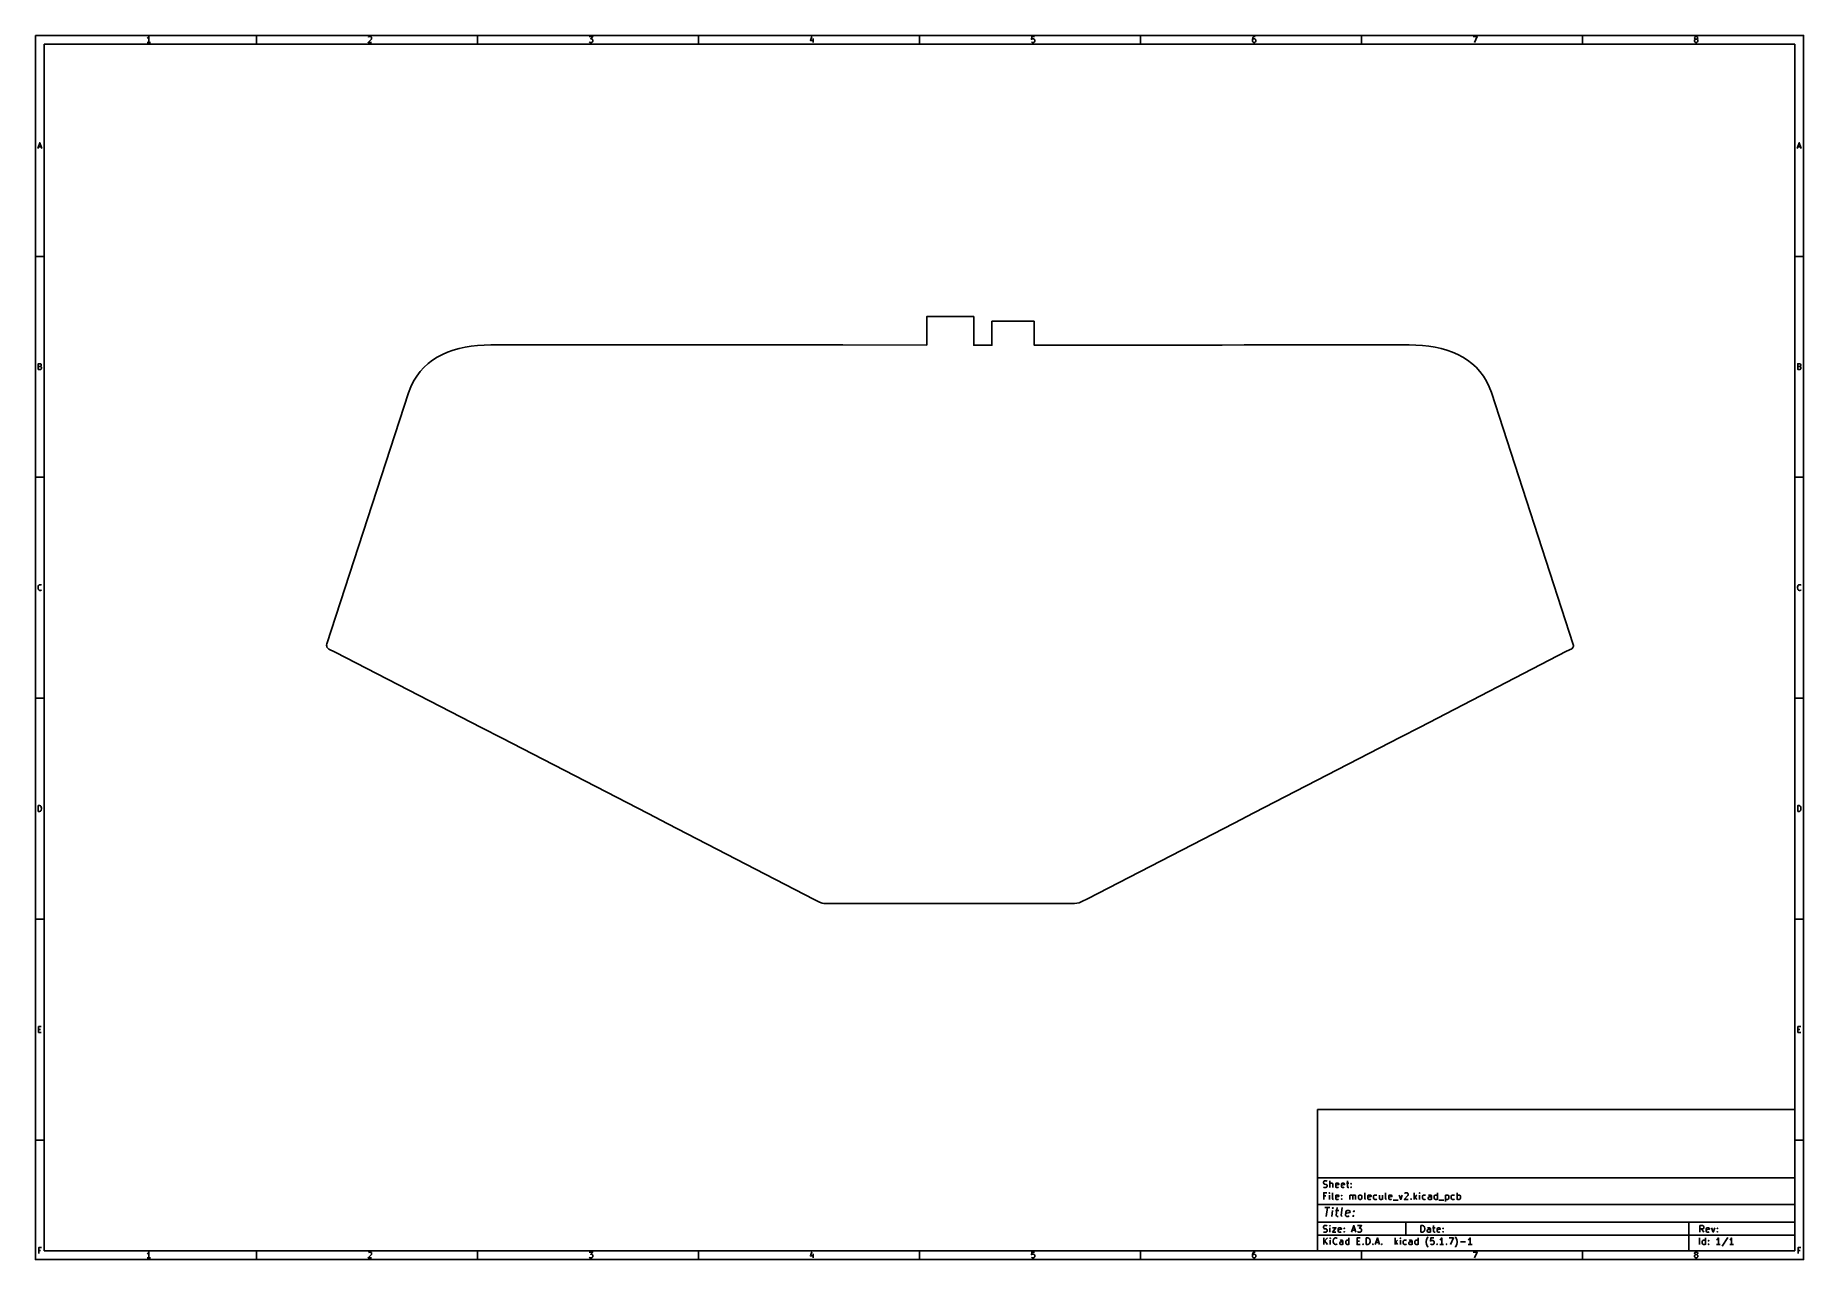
# Model space of a CAD drawing. Extents: x 10 to 410, y -284 to -7.
import ezdxf

# ---------------------------------------------------------------- set-up
doc = ezdxf.new("R2010")
doc.units = 0
doc.layers.get('0').update_dxf_attribs({"linetype": 'CONTINUOUS'})

msp = doc.modelspace()

# ---------------------------------------------------------------- linework, layer by layer
at = {"color": 7}
for points in [[(10.000005, -7.148784), (409.989045, -7.148784), (409.989045, -284.151024), (10.000005, -284.151024)], [(12.000001, -9.14878), (407.988541, -9.14878), (407.988541, -282.15052), (12.000001, -282.15052)], [(320.78676, -77.179099), (283.464, -77.191799), (278.45766, -77.222279), (235.9152, -77.234979), (235.9152, -71.824779), (226.3648, -71.824779), (226.3775, -77.247679), (222.2754, -77.247679), (222.2754, -70.796079), (211.6328, -70.796079), (211.6328, -77.209579), (192.659, -77.194339), (155.33878, -77.201959), (150.32482, -77.191799), (113.0046, -77.201959), (111.50346, -77.234979), (110.02772, -77.339119), (108.59008, -77.504219), (107.188, -77.732819), (105.83164, -78.035079), (104.52354, -78.405919), (103.2637, -78.845339), (102.06482, -79.368579), (100.92182, -79.965479), (99.8474, -80.651279), (98.83394, -81.420899), (97.89922, -82.276879), (97.0407, -83.226839), (96.25584, -84.268239), (95.55988, -85.408699), (94.95536, -86.650759), (94.4372, -87.994419), (75.96632, -144.839619), (75.89012, -145.116479), (75.89774, -145.357779), (75.96378, -145.558439), (76.06792, -145.720999), (76.3016, -145.934359), (76.41844, -146.005479), (77.80274, -146.719219), (110.98022, -163.800719), (115.4303, -166.107039), (148.59762, -183.216479), (153.03754, -185.525339), (186.20486, -202.637319), (187.3885, -203.297719), (187.98794, -203.498379), (188.42482, -203.574579), (188.7855, -203.572039), (216.90076, -203.582199), (245.09222, -203.556799), (245.57228, -203.511079), (246.0879, -203.384079), (246.7102, -203.132619), (247.97766, -202.489999), (281.14498, -185.378019), (285.5976, -183.071699), (318.76238, -165.962259), (323.215, -163.655939), (356.36708, -146.516019), (357.52532, -145.916579), (357.60914, -145.853079), (357.77932, -145.670199), (357.85552, -145.533039), (357.90886, -145.370479), (357.92156, -145.179979), (357.88092, -144.958999), (339.36178, -87.981719), (338.84616, -86.635519), (338.2391, -85.395999), (337.54314, -84.255539), (336.76082, -83.211599), (335.89976, -82.259099), (334.96504, -81.405659), (333.95412, -80.636039), (332.87716, -79.952779), (331.73416, -79.353339), (330.53528, -78.832639), (329.27544, -78.388139), (327.96734, -78.019839), (326.61098, -77.720119), (325.2089, -77.488979), (323.77126, -77.323879), (322.29552, -77.219739)], [(10.65784, -182.736419), (10.65784, -181.435939), (10.96772, -181.435939), (11.15314, -181.496899), (11.2776, -181.621359), (11.33856, -181.745819), (11.40206, -181.992199), (11.40206, -182.177619), (11.33856, -182.426539), (11.2776, -182.550999), (11.15314, -182.672919), (10.96772, -182.736419)], [(408.6479, -182.736419), (408.6479, -181.435939), (408.95778, -181.435939), (409.1432, -181.496899), (409.26512, -181.621359), (409.32862, -181.745819), (409.38958, -181.992199), (409.38958, -182.177619), (409.32862, -182.426539), (409.26512, -182.550999), (409.1432, -182.672919), (408.95778, -182.736419)], [(299.98924, -250.151067), (407.989278, -250.151067), (407.989278, -282.151003), (299.98924, -282.151003)], [(309.5625, -270.528979), (309.42026, -270.457859), (309.34914, -270.384199), (309.27802, -270.241959), (309.27802, -269.815239), (309.34914, -269.670459), (309.42026, -269.599339), (309.5625, -269.528219), (309.77586, -269.528219), (309.92064, -269.599339), (309.99176, -269.670459), (310.06288, -269.815239), (310.06288, -270.241959), (309.99176, -270.384199), (309.92064, -270.457859), (309.77586, -270.528979)], [(311.06364, -280.727079), (311.06364, -279.228479), (311.41924, -279.228479), (311.63514, -279.299599), (311.77738, -279.441839), (311.8485, -279.586619), (311.91962, -279.871099), (311.91962, -280.084459), (311.8485, -280.371479), (311.77738, -280.513719), (311.63514, -280.655959), (311.41924, -280.727079)], [(323.42074, -277.927999), (323.42074, -276.429399), (323.77634, -276.429399), (323.99224, -276.500519), (324.13448, -276.642759), (324.2056, -276.784999), (324.27672, -277.072019), (324.27672, -277.285379), (324.2056, -277.572399), (324.13448, -277.714639), (323.99224, -277.856879), (323.77634, -277.927999)]]:
    msp.add_lwpolyline(points, close=True, dxfattribs=at)
for points in [[(35.69208, -8.736259), (35.69208, -7.435779), (35.57016, -7.621199), (35.4457, -7.745659), (35.32124, -7.806619)], [(59.99988, -9.147739), (59.99988, -7.148759)], [(85.32114, -7.560239), (85.3821, -7.496739), (85.50656, -7.435779), (85.81644, -7.435779), (85.9409, -7.496739), (86.00186, -7.560239), (86.06536, -7.682159), (86.06536, -7.806619), (86.00186, -7.992039), (85.26018, -8.736259), (86.06536, -8.736259)], [(109.99978, -9.147739), (109.99978, -7.148759)], [(135.26008, -7.435779), (136.06526, -7.435779), (135.63092, -7.931079), (135.81634, -7.931079), (135.9408, -7.992039), (136.00176, -8.055539), (136.06526, -8.177459), (136.06526, -8.487339), (136.00176, -8.611799), (135.9408, -8.672759), (135.81634, -8.736259), (135.4455, -8.736259), (135.32104, -8.672759), (135.26008, -8.611799)], [(159.99968, -9.147739), (159.99968, -7.148759)], [(185.63082, -7.374819), (185.32094, -8.301919), (186.12612, -8.301919)], [(185.9407, -7.870119), (185.9407, -8.736259)], [(209.99958, -9.147739), (209.99958, -7.148759)], [(236.00156, -7.435779), (235.38434, -7.435779), (235.32084, -8.055539), (235.38434, -7.992039), (235.50626, -7.931079), (235.81614, -7.931079), (235.9406, -7.992039), (236.00156, -8.055539), (236.06506, -8.177459), (236.06506, -8.487339), (236.00156, -8.611799), (235.9406, -8.672759), (235.81614, -8.736259), (235.50626, -8.736259), (235.38434, -8.672759), (235.32084, -8.611799)], [(259.99948, -9.147739), (259.99948, -7.148759)], [(285.9405, -7.435779), (285.69158, -7.435779), (285.56966, -7.496739), (285.50616, -7.560239), (285.38424, -7.745659), (285.32074, -7.992039), (285.32074, -8.487339), (285.38424, -8.611799), (285.4452, -8.672759), (285.56966, -8.736259), (285.81604, -8.736259), (285.9405, -8.672759), (286.00146, -8.611799), (286.06496, -8.487339), (286.06496, -8.177459), (286.00146, -8.055539), (285.9405, -7.992039), (285.81604, -7.931079), (285.56966, -7.931079), (285.4452, -7.992039), (285.38424, -8.055539), (285.32074, -8.177459)], [(309.99938, -9.147739), (309.99938, -7.148759)], [(335.25968, -7.435779), (336.12582, -7.435779), (335.56956, -8.736259)], [(359.99928, -9.147739), (359.99928, -7.148759)], [(385.56946, -7.992039), (385.445, -7.931079), (385.38404, -7.870119), (385.32054, -7.745659), (385.32054, -7.682159), (385.38404, -7.560239), (385.445, -7.496739), (385.56946, -7.435779), (385.81584, -7.435779), (385.9403, -7.496739), (386.00126, -7.560239), (386.06476, -7.682159), (386.06476, -7.745659), (386.00126, -7.870119), (385.9403, -7.931079), (385.81584, -7.992039), (385.56946, -7.992039), (385.445, -8.055539), (385.38404, -8.116499), (385.32054, -8.240959), (385.32054, -8.487339), (385.38404, -8.611799), (385.445, -8.672759), (385.56946, -8.736259), (385.81584, -8.736259), (385.9403, -8.672759), (386.00126, -8.611799), (386.06476, -8.487339), (386.06476, -8.240959), (386.00126, -8.116499), (385.9403, -8.055539), (385.81584, -7.992039)], [(36.06546, -8.736259), (35.32124, -8.736259)], [(10.5664, -32.736719), (10.9982, -31.436239), (11.43254, -32.736719)], [(408.55392, -32.736719), (408.98826, -31.436239), (409.42006, -32.736719)], [(10.68832, -32.363339), (11.30808, -32.363339)], [(408.67838, -32.363339), (409.29814, -32.363339)], [(9.99998, -57.148659), (11.99896, -57.148659)], [(409.98648, -57.148659), (407.9875, -57.148659)], [(11.09218, -82.055899), (11.2776, -82.116859), (11.33856, -82.177819), (11.40206, -82.302279), (11.40206, -82.487699), (11.33856, -82.612159), (11.2776, -82.673119), (11.15314, -82.736619), (10.65784, -82.736619), (10.65784, -81.436139), (11.09218, -81.436139), (11.21664, -81.497099), (11.2776, -81.560599), (11.33856, -81.682519), (11.33856, -81.806979), (11.2776, -81.931439), (11.21664, -81.992399), (11.09218, -82.055899), (10.65784, -82.055899)], [(409.0797, -82.055899), (409.26512, -82.116859), (409.32862, -82.177819), (409.38958, -82.302279), (409.38958, -82.487699), (409.32862, -82.612159), (409.26512, -82.673119), (409.1432, -82.736619), (408.6479, -82.736619), (408.6479, -81.436139), (409.0797, -81.436139), (409.20416, -81.497099), (409.26512, -81.560599), (409.32862, -81.682519), (409.32862, -81.806979), (409.26512, -81.931439), (409.20416, -81.992399), (409.0797, -82.055899), (408.6479, -82.055899)], [(9.99998, -107.148559), (11.99896, -107.148559)], [(409.98648, -107.148559), (407.9875, -107.148559)], [(11.40206, -132.612059), (11.33856, -132.673019), (11.15314, -132.736519), (11.02868, -132.736519), (10.84326, -132.673019), (10.72134, -132.551099), (10.65784, -132.426639), (10.59688, -132.177719), (10.59688, -131.992299), (10.65784, -131.745919), (10.72134, -131.621459), (10.84326, -131.496999), (11.02868, -131.436039), (11.15314, -131.436039), (11.33856, -131.496999), (11.40206, -131.560499)], [(409.38958, -132.612059), (409.32862, -132.673019), (409.1432, -132.736519), (409.01874, -132.736519), (408.83332, -132.673019), (408.70886, -132.551099), (408.6479, -132.426639), (408.5844, -132.177719), (408.5844, -131.992299), (408.6479, -131.745919), (408.70886, -131.621459), (408.83332, -131.496999), (409.01874, -131.436039), (409.1432, -131.436039), (409.32862, -131.496999), (409.38958, -131.560499)], [(9.99998, -157.148459), (11.99896, -157.148459)], [(409.98648, -157.148459), (407.9875, -157.148459)], [(9.99998, -207.148359), (11.99896, -207.148359)], [(409.98648, -207.148359), (407.9875, -207.148359)], [(11.33856, -232.736319), (10.72134, -232.736319), (10.72134, -231.435839), (11.33856, -231.435839)], [(409.32862, -232.736319), (408.70886, -232.736319), (408.70886, -231.435839), (409.32862, -231.435839)], [(10.72134, -232.055599), (11.15314, -232.055599)], [(408.70886, -232.055599), (409.1432, -232.055599)], [(9.99998, -257.148259), (11.99896, -257.148259)], [(409.98648, -257.148259), (407.9875, -257.148259)], [(299.9867, -265.649639), (407.9875, -265.649639)], [(301.34814, -267.757839), (301.5615, -267.828959), (301.91964, -267.828959), (302.06188, -267.757839), (302.133, -267.684179), (302.20666, -267.541939), (302.20666, -267.399699), (302.133, -267.257459), (302.06188, -267.186339), (301.91964, -267.115219), (301.63516, -267.041559), (301.49038, -266.970439), (301.41926, -266.899319), (301.34814, -266.757079), (301.34814, -266.614839), (301.41926, -266.470059), (301.49038, -266.398939), (301.63516, -266.327819), (301.99076, -266.327819), (302.20666, -266.398939)], [(302.84928, -267.828959), (302.84928, -266.327819)], [(303.4919, -267.828959), (303.4919, -267.041559), (303.42078, -266.899319), (303.276, -266.828199), (303.06264, -266.828199), (302.9204, -266.899319), (302.84928, -266.970439)], [(304.77714, -267.757839), (304.6349, -267.828959), (304.34788, -267.828959), (304.20564, -267.757839), (304.13452, -267.613059), (304.13452, -267.041559), (304.20564, -266.899319), (304.34788, -266.828199), (304.6349, -266.828199), (304.77714, -266.899319), (304.84826, -267.041559), (304.84826, -267.186339), (304.13452, -267.328579)], [(306.06238, -267.757839), (305.92014, -267.828959), (305.63312, -267.828959), (305.49088, -267.757839), (305.41976, -267.613059), (305.41976, -267.041559), (305.49088, -266.899319), (305.63312, -266.828199), (305.92014, -266.828199), (306.06238, -266.899319), (306.1335, -267.041559), (306.1335, -267.186339), (305.41976, -267.328579)], [(306.56276, -266.828199), (307.13426, -266.828199)], [(306.77612, -266.327819), (306.77612, -267.613059), (306.84724, -267.757839), (306.99202, -267.828959), (307.13426, -267.828959)], [(307.63464, -266.899319), (307.70576, -266.970439), (307.63464, -267.041559), (307.56352, -266.970439), (307.63464, -266.899319), (307.63464, -267.041559)], [(307.63464, -267.684179), (307.70576, -267.757839), (307.63464, -267.828959), (307.56352, -267.757839), (307.63464, -267.684179), (307.63464, -267.828959)], [(299.9867, -271.649119), (407.9875, -271.649119)], [(301.41926, -270.528979), (301.41926, -269.027839), (302.133, -269.027839)], [(301.91964, -269.741579), (301.41926, -269.741579)], [(302.7045, -269.027839), (302.63338, -269.098959), (302.7045, -269.170079), (302.77816, -269.098959), (302.7045, -269.027839), (302.7045, -269.170079)], [(302.7045, -270.528979), (302.7045, -269.528219)], [(303.63414, -270.528979), (303.4919, -270.457859), (303.42078, -270.313079), (303.42078, -269.027839)], [(304.77714, -270.457859), (304.6349, -270.528979), (304.34788, -270.528979), (304.20564, -270.457859), (304.13452, -270.313079), (304.13452, -269.741579), (304.20564, -269.599339), (304.34788, -269.528219), (304.6349, -269.528219), (304.77714, -269.599339), (304.84826, -269.741579), (304.84826, -269.886359), (304.13452, -270.028599)], [(305.49088, -269.599339), (305.562, -269.670459), (305.49088, -269.741579), (305.41976, -269.670459), (305.49088, -269.599339), (305.49088, -269.741579)], [(305.49088, -270.384199), (305.562, -270.457859), (305.49088, -270.528979), (305.41976, -270.457859), (305.49088, -270.384199), (305.49088, -270.528979)], [(307.34762, -270.528979), (307.34762, -269.528219)], [(307.34762, -269.670459), (307.41874, -269.599339), (307.56352, -269.528219), (307.77688, -269.528219), (307.91912, -269.599339), (307.99024, -269.741579), (307.99024, -270.528979)], [(307.99024, -269.741579), (308.0639, -269.599339), (308.20614, -269.528219), (308.4195, -269.528219), (308.56174, -269.599339), (308.6354, -269.741579), (308.6354, -270.528979)], [(310.91886, -270.528979), (310.77662, -270.457859), (310.7055, -270.313079), (310.7055, -269.027839)], [(312.06186, -270.457859), (311.91962, -270.528979), (311.63514, -270.528979), (311.49036, -270.457859), (311.41924, -270.313079), (311.41924, -269.741579), (311.49036, -269.599339), (311.63514, -269.528219), (311.91962, -269.528219), (312.06186, -269.599339), (312.13298, -269.741579), (312.13298, -269.886359), (311.41924, -270.028599)], [(313.42076, -270.457859), (313.27598, -270.528979), (312.9915, -270.528979), (312.84926, -270.457859), (312.77814, -270.384199), (312.70448, -270.241959), (312.70448, -269.815239), (312.77814, -269.670459), (312.84926, -269.599339), (312.9915, -269.528219), (313.27598, -269.528219), (313.42076, -269.599339)], [(314.06338, -269.528219), (314.06338, -270.313079), (314.1345, -270.457859), (314.27674, -270.528979), (314.4901, -270.528979), (314.63488, -270.457859), (314.706, -270.384199)], [(314.706, -269.528219), (314.706, -270.528979)], [(315.6331, -270.528979), (315.49086, -270.457859), (315.41974, -270.313079), (315.41974, -269.027839)], [(316.7761, -270.457859), (316.63386, -270.528979), (316.34938, -270.528979), (316.2046, -270.457859), (316.13348, -270.313079), (316.13348, -269.741579), (316.2046, -269.599339), (316.34938, -269.528219), (316.63386, -269.528219), (316.7761, -269.599339), (316.84722, -269.741579), (316.84722, -269.886359), (316.13348, -270.028599)], [(317.13424, -270.671219), (318.27724, -270.671219)], [(318.4906, -269.528219), (318.84874, -270.528979), (319.20434, -269.528219)], [(319.70472, -269.170079), (319.77584, -269.098959), (319.92062, -269.027839), (320.27622, -269.027839), (320.421, -269.098959), (320.49212, -269.170079), (320.56324, -269.314859), (320.56324, -269.457099), (320.49212, -269.670459), (319.6336, -270.528979), (320.56324, -270.528979)], [(321.20586, -270.384199), (321.27698, -270.457859), (321.20586, -270.528979), (321.13474, -270.457859), (321.20586, -270.384199), (321.20586, -270.528979)], [(321.9196, -270.528979), (321.9196, -269.027839)], [(322.4911, -269.528219), (321.9196, -270.099719)], [(322.06184, -269.957479), (322.4911, -270.528979)], [(323.13372, -269.027839), (323.0626, -269.098959), (323.13372, -269.170079), (323.20484, -269.098959), (323.13372, -269.027839), (323.13372, -269.170079)], [(323.13372, -270.528979), (323.13372, -269.528219)], [(324.49008, -270.457859), (324.34784, -270.528979), (324.06336, -270.528979), (323.92112, -270.457859), (323.84746, -270.384199), (323.77634, -270.241959), (323.77634, -269.815239), (323.84746, -269.670459), (323.92112, -269.599339), (324.06336, -269.528219), (324.34784, -269.528219), (324.49008, -269.599339)], [(325.77786, -270.457859), (325.63308, -270.528979), (325.27748, -270.528979), (325.13524, -270.457859), (325.06158, -270.313079), (325.06158, -270.170839), (325.13524, -270.028599), (325.27748, -269.957479), (325.63308, -269.957479), (325.77786, -269.886359)], [(325.77786, -270.528979), (325.77786, -269.741579), (325.70674, -269.599339), (325.56196, -269.528219), (325.27748, -269.528219), (325.13524, -269.599339)], [(327.13422, -270.457859), (326.99198, -270.528979), (326.70496, -270.528979), (326.56272, -270.457859), (326.4916, -270.384199), (326.42048, -270.241959), (326.42048, -269.815239), (326.4916, -269.670459), (326.56272, -269.599339), (326.70496, -269.528219), (326.99198, -269.528219), (327.13422, -269.599339)], [(327.13422, -270.528979), (327.13422, -269.027839)], [(327.49236, -270.671219), (328.63536, -270.671219)], [(328.99096, -269.528219), (328.99096, -271.029359)], [(328.99096, -269.599339), (329.1332, -269.528219), (329.42022, -269.528219), (329.56246, -269.599339), (329.63358, -269.670459), (329.7047, -269.815239), (329.7047, -270.241959), (329.63358, -270.384199), (329.56246, -270.457859), (329.42022, -270.528979), (329.1332, -270.528979), (328.99096, -270.457859)], [(330.99248, -270.457859), (330.8477, -270.528979), (330.56322, -270.528979), (330.42098, -270.457859), (330.34732, -270.384199), (330.2762, -270.241959), (330.2762, -269.815239), (330.34732, -269.670459), (330.42098, -269.599339), (330.56322, -269.528219), (330.8477, -269.528219), (330.99248, -269.599339)], [(331.6351, -270.528979), (331.6351, -269.027839)], [(331.6351, -269.599339), (331.77734, -269.528219), (332.06182, -269.528219), (332.2066, -269.599339), (332.27772, -269.670459), (332.34884, -269.815239), (332.34884, -270.241959), (332.27772, -270.384199), (332.2066, -270.457859), (332.06182, -270.528979), (331.77734, -270.528979), (331.6351, -270.457859)], [(299.9867, -275.649619), (407.9875, -275.649619)], [(301.7012, -272.355239), (302.8442, -272.355239)], [(302.02124, -274.354219), (302.2727, -272.355239)], [(303.26076, -274.354219), (303.42586, -273.020719)], [(303.50968, -272.355239), (303.403, -272.449219), (303.48682, -272.545739), (303.5935, -272.449219), (303.50968, -272.355239), (303.48682, -272.545739)], [(304.09388, -273.020719), (304.85588, -273.020719)], [(304.46218, -272.355239), (304.24882, -274.069739), (304.31994, -274.260239), (304.49774, -274.354219), (304.68824, -274.354219)], [(305.64074, -274.354219), (305.46294, -274.260239), (305.39182, -274.069739), (305.60518, -272.355239)], [(307.17744, -274.260239), (306.97424, -274.354219), (306.59324, -274.354219), (306.41544, -274.260239), (306.34178, -274.069739), (306.4383, -273.307739), (306.55768, -273.117239), (306.76088, -273.020719), (307.13934, -273.020719), (307.31968, -273.117239), (307.3908, -273.307739), (307.36794, -273.498239), (306.39004, -273.688739)], [(308.1401, -274.163719), (308.22392, -274.260239), (308.11724, -274.354219), (308.03342, -274.260239), (308.1401, -274.163719), (308.11724, -274.354219)], [(308.27218, -273.117239), (308.356, -273.211219), (308.24678, -273.307739), (308.1655, -273.211219), (308.27218, -273.117239), (308.24678, -273.307739)], [(319.98666, -275.649619), (319.98666, -278.649359)], [(383.98704, -275.649619), (383.98704, -282.149479)], [(299.9867, -278.649359), (407.9875, -278.649359)], [(301.34814, -277.856879), (301.5615, -277.927999), (301.91964, -277.927999), (302.06188, -277.856879), (302.133, -277.785759), (302.20666, -277.643519), (302.20666, -277.498739), (302.133, -277.356499), (302.06188, -277.285379), (301.91964, -277.214259), (301.63516, -277.143139), (301.49038, -277.072019), (301.41926, -277.000899), (301.34814, -276.856119), (301.34814, -276.713879), (301.41926, -276.571639), (301.49038, -276.500519), (301.63516, -276.429399), (301.99076, -276.429399), (302.20666, -276.500519)], [(301.41926, -280.727079), (301.41926, -279.228479)], [(302.27778, -279.228479), (301.41926, -280.084459)], [(302.27778, -280.727079), (301.63516, -279.871099)], [(302.84928, -276.429399), (302.77816, -276.500519), (302.84928, -276.571639), (302.9204, -276.500519), (302.84928, -276.429399), (302.84928, -276.571639)], [(302.84928, -277.927999), (302.84928, -276.927239)], [(302.9204, -279.228479), (302.84928, -279.299599), (302.9204, -279.370719), (302.99152, -279.299599), (302.9204, -279.228479), (302.9204, -279.370719)], [(302.9204, -280.727079), (302.9204, -279.728859)], [(303.42078, -276.927239), (304.20564, -276.927239), (303.42078, -277.927999), (304.20564, -277.927999)], [(304.49012, -280.584839), (304.419, -280.655959), (304.20564, -280.727079), (304.0634, -280.727079), (303.8475, -280.655959), (303.70526, -280.513719), (303.63414, -280.371479), (303.56302, -280.084459), (303.56302, -279.871099), (303.63414, -279.586619), (303.70526, -279.441839), (303.8475, -279.299599), (304.0634, -279.228479), (304.20564, -279.228479), (304.419, -279.299599), (304.49012, -279.370719)], [(305.34864, -277.856879), (305.2064, -277.927999), (304.91938, -277.927999), (304.77714, -277.856879), (304.70602, -277.714639), (304.70602, -277.143139), (304.77714, -277.000899), (304.91938, -276.927239), (305.2064, -276.927239), (305.34864, -277.000899), (305.41976, -277.143139), (305.41976, -277.285379), (304.70602, -277.427619)], [(305.7779, -280.727079), (305.7779, -279.942219), (305.70678, -279.799979), (305.562, -279.728859), (305.27752, -279.728859), (305.13528, -279.799979)], [(306.06238, -277.000899), (306.1335, -277.072019), (306.06238, -277.143139), (305.99126, -277.072019), (306.06238, -277.000899), (306.06238, -277.143139)], [(306.06238, -277.785759), (306.1335, -277.856879), (306.06238, -277.927999), (305.99126, -277.856879), (306.06238, -277.785759), (306.06238, -277.927999)], [(307.13426, -280.655959), (306.99202, -280.727079), (306.705, -280.727079), (306.56276, -280.655959), (306.49164, -280.584839), (306.42052, -280.442599), (306.42052, -280.013339), (306.49164, -279.871099), (306.56276, -279.799979), (306.705, -279.728859), (306.99202, -279.728859), (307.13426, -279.799979)], [(307.13426, -280.727079), (307.13426, -279.228479)], [(307.70576, -277.927999), (308.20614, -276.429399), (308.70652, -277.927999)], [(307.848, -277.498739), (308.56174, -277.498739)], [(309.70474, -280.727079), (308.991, -280.727079), (308.991, -279.228479), (309.70474, -279.228479)], [(308.991, -279.942219), (309.49138, -279.942219)], [(309.06212, -276.429399), (309.99176, -276.429399), (309.49138, -277.000899), (309.70474, -277.000899), (309.84952, -277.072019), (309.92064, -277.143139), (309.99176, -277.285379), (309.99176, -277.643519), (309.92064, -277.785759), (309.84952, -277.856879), (309.70474, -277.927999), (309.27802, -277.927999), (309.13324, -277.856879), (309.06212, -277.785759)], [(313.06262, -280.727079), (313.563, -279.228479), (314.06338, -280.727079)], [(317.5635, -280.727079), (317.5635, -279.228479)], [(318.135, -279.728859), (317.5635, -280.300359)], [(318.77762, -279.228479), (318.7065, -279.299599), (318.77762, -279.370719), (318.84874, -279.299599), (318.77762, -279.228479), (318.77762, -279.370719)], [(318.77762, -280.727079), (318.77762, -279.728859)], [(320.13398, -280.655959), (319.99174, -280.727079), (319.70472, -280.727079), (319.56248, -280.655959), (319.49136, -280.584839), (319.42024, -280.442599), (319.42024, -280.013339), (319.49136, -279.871099), (319.56248, -279.799979), (319.70472, -279.728859), (319.99174, -279.728859), (320.13398, -279.799979)], [(321.41922, -280.727079), (321.41922, -279.942219), (321.3481, -279.799979), (321.20586, -279.728859), (320.91884, -279.728859), (320.7766, -279.799979)], [(322.77812, -280.655959), (322.63334, -280.727079), (322.34886, -280.727079), (322.20662, -280.655959), (322.13296, -280.584839), (322.06184, -280.442599), (322.06184, -280.013339), (322.13296, -279.871099), (322.20662, -279.799979), (322.34886, -279.728859), (322.63334, -279.728859), (322.77812, -279.799979)], [(322.77812, -280.727079), (322.77812, -279.228479)], [(325.06158, -281.298579), (324.99046, -281.227459), (324.84822, -281.014099), (324.7771, -280.871859), (324.70598, -280.655959), (324.63486, -280.300359), (324.63486, -280.013339), (324.70598, -279.657739), (324.7771, -279.441839), (324.84822, -279.299599), (324.99046, -279.086239), (325.06158, -279.015119)], [(325.56196, -277.856879), (325.41972, -277.927999), (325.06158, -277.927999), (324.91934, -277.856879), (324.84822, -277.714639), (324.84822, -277.572399), (324.91934, -277.427619), (325.06158, -277.356499), (325.41972, -277.356499), (325.56196, -277.285379)], [(325.56196, -277.927999), (325.56196, -277.143139), (325.49084, -277.000899), (325.3486, -276.927239), (325.06158, -276.927239), (324.91934, -277.000899)], [(326.34936, -279.228479), (325.63308, -279.228479), (325.56196, -279.942219), (325.63308, -279.871099), (325.77786, -279.799979), (326.13346, -279.799979), (326.27824, -279.871099), (326.34936, -279.942219), (326.42048, -280.084459), (326.42048, -280.442599), (326.34936, -280.584839), (326.27824, -280.655959), (326.13346, -280.727079), (325.77786, -280.727079), (325.63308, -280.655959), (325.56196, -280.584839)], [(326.06234, -276.927239), (326.63384, -276.927239)], [(326.27824, -276.429399), (326.27824, -277.714639), (326.34936, -277.856879), (326.4916, -277.927999), (326.63384, -277.927999)], [(327.70572, -277.856879), (327.56348, -277.927999), (327.27646, -277.927999), (327.13422, -277.856879), (327.0631, -277.714639), (327.0631, -277.143139), (327.13422, -277.000899), (327.27646, -276.927239), (327.56348, -276.927239), (327.70572, -277.000899), (327.77684, -277.143139), (327.77684, -277.285379), (327.0631, -277.427619)], [(328.13498, -280.727079), (328.13498, -279.228479), (327.9902, -279.441839), (327.84796, -279.586619), (327.70572, -279.657739)], [(328.41946, -277.000899), (328.49058, -277.072019), (328.41946, -277.143139), (328.34834, -277.072019), (328.41946, -277.000899), (328.41946, -277.143139)], [(328.41946, -277.785759), (328.49058, -277.856879), (328.41946, -277.927999), (328.34834, -277.856879), (328.41946, -277.785759), (328.41946, -277.927999)], [(329.77582, -279.228479), (330.77658, -279.228479), (330.13396, -280.727079)], [(331.20584, -281.298579), (331.27696, -281.227459), (331.4192, -281.014099), (331.49032, -280.871859), (331.56398, -280.655959), (331.6351, -280.300359), (331.6351, -280.013339), (331.56398, -279.657739), (331.49032, -279.441839), (331.4192, -279.299599), (331.27696, -279.086239), (331.20584, -279.015119)], [(334.56372, -280.727079), (334.56372, -279.228479), (334.41894, -279.441839), (334.2767, -279.586619), (334.13446, -279.657739)], [(386.42036, -280.727079), (386.42036, -279.228479)], [(386.53974, -277.927999), (386.53974, -276.429399), (387.11124, -276.429399), (387.25348, -276.500519), (387.3246, -276.571639), (387.39826, -276.713879), (387.39826, -276.927239), (387.3246, -277.072019), (387.25348, -277.143139), (387.11124, -277.214259), (386.53974, -277.214259)], [(387.39826, -277.927999), (386.89788, -277.214259)], [(387.77672, -280.655959), (387.63448, -280.727079), (387.34746, -280.727079), (387.20522, -280.655959), (387.1341, -280.584839), (387.06298, -280.442599), (387.06298, -280.013339), (387.1341, -279.871099), (387.20522, -279.799979), (387.34746, -279.728859), (387.63448, -279.728859), (387.77672, -279.799979)], [(387.77672, -280.727079), (387.77672, -279.228479)], [(388.61238, -277.856879), (388.4676, -277.927999), (388.18312, -277.927999), (388.04088, -277.856879), (387.96722, -277.714639), (387.96722, -277.143139), (388.04088, -277.000899), (388.18312, -276.927239), (388.4676, -276.927239), (388.61238, -277.000899), (388.6835, -277.143139), (388.6835, -277.285379), (387.96722, -277.427619)], [(388.49046, -279.799979), (388.56158, -279.871099), (388.49046, -279.942219), (388.41934, -279.871099), (388.49046, -279.799979), (388.49046, -279.942219)], [(389.18388, -276.927239), (389.53948, -277.927999), (389.89762, -276.927239)], [(390.70534, -280.727079), (390.70534, -279.228479), (390.5631, -279.441839), (390.42086, -279.586619), (390.27608, -279.657739)], [(390.46912, -277.000899), (390.54024, -277.072019), (390.46912, -277.143139), (390.398, -277.072019), (390.46912, -277.000899), (390.46912, -277.143139)], [(390.46912, -277.785759), (390.54024, -277.856879), (390.46912, -277.927999), (390.398, -277.856879), (390.46912, -277.785759), (390.46912, -277.927999)], [(392.8491, -279.157359), (391.56386, -281.085219)], [(393.70508, -280.727079), (393.70508, -279.228479), (393.56284, -279.441839), (393.4206, -279.586619), (393.27582, -279.657739)], [(10.75182, -282.736219), (10.75182, -281.435739), (11.36904, -281.435739)], [(11.18362, -282.055499), (10.75182, -282.055499)], [(35.69208, -283.736979), (35.69208, -282.439039), (35.57016, -282.624459), (35.4457, -282.746379), (35.32124, -282.809879)], [(36.06546, -283.736979), (35.32124, -283.736979)], [(59.99988, -282.149479), (59.99988, -284.148459)], [(85.32114, -282.560959), (85.3821, -282.499999), (85.50656, -282.439039), (85.81644, -282.439039), (85.9409, -282.499999), (86.00186, -282.560959), (86.06536, -282.685419), (86.06536, -282.809879), (86.00186, -282.995299), (85.26018, -283.736979), (86.06536, -283.736979)], [(109.99978, -282.149479), (109.99978, -284.148459)], [(135.26008, -282.439039), (136.06526, -282.439039), (135.63092, -282.931799), (135.81634, -282.931799), (135.9408, -282.995299), (136.00176, -283.056259), (136.06526, -283.180719), (136.06526, -283.490599), (136.00176, -283.615059), (135.9408, -283.676019), (135.81634, -283.736979), (135.4455, -283.736979), (135.32104, -283.676019), (135.26008, -283.615059)], [(159.99968, -282.149479), (159.99968, -284.148459)], [(185.63082, -282.375539), (185.32094, -283.305179), (186.12612, -283.305179)], [(185.9407, -282.870839), (185.9407, -283.736979)], [(209.99958, -282.149479), (209.99958, -284.148459)], [(236.00156, -282.439039), (235.38434, -282.439039), (235.32084, -283.056259), (235.38434, -282.995299), (235.50626, -282.931799), (235.81614, -282.931799), (235.9406, -282.995299), (236.00156, -283.056259), (236.06506, -283.180719), (236.06506, -283.490599), (236.00156, -283.615059), (235.9406, -283.676019), (235.81614, -283.736979), (235.50626, -283.736979), (235.38434, -283.676019), (235.32084, -283.615059)], [(259.99948, -282.149479), (259.99948, -284.148459)], [(285.9405, -282.439039), (285.69158, -282.439039), (285.56966, -282.499999), (285.50616, -282.560959), (285.38424, -282.746379), (285.32074, -282.995299), (285.32074, -283.490599), (285.38424, -283.615059), (285.4452, -283.676019), (285.56966, -283.736979), (285.81604, -283.736979), (285.9405, -283.676019), (286.00146, -283.615059), (286.06496, -283.490599), (286.06496, -283.180719), (286.00146, -283.056259), (285.9405, -282.995299), (285.81604, -282.931799), (285.56966, -282.931799), (285.4452, -282.995299), (285.38424, -283.056259), (285.32074, -283.180719)], [(305.7779, -280.655959), (305.63312, -280.727079), (305.27752, -280.727079), (305.13528, -280.655959), (305.06162, -280.513719), (305.06162, -280.371479), (305.13528, -280.229239), (305.27752, -280.158119), (305.63312, -280.158119), (305.7779, -280.084459)], [(309.99938, -282.149479), (309.99938, -284.148459)], [(310.34736, -280.584839), (310.42102, -280.655959), (310.34736, -280.727079), (310.27624, -280.655959), (310.34736, -280.584839), (310.34736, -280.727079)], [(312.56224, -280.584839), (312.63336, -280.655959), (312.56224, -280.727079), (312.49112, -280.655959), (312.56224, -280.584839), (312.56224, -280.727079)], [(313.20486, -280.300359), (313.92114, -280.300359)], [(314.56376, -280.584839), (314.63488, -280.655959), (314.56376, -280.727079), (314.4901, -280.655959), (314.56376, -280.584839), (314.56376, -280.727079)], [(317.70574, -280.158119), (318.135, -280.727079)], [(321.41922, -280.655959), (321.27698, -280.727079), (320.91884, -280.727079), (320.7766, -280.655959), (320.70548, -280.513719), (320.70548, -280.371479), (320.7766, -280.229239), (320.91884, -280.158119), (321.27698, -280.158119), (321.41922, -280.084459)], [(327.0631, -280.584839), (327.13422, -280.655959), (327.0631, -280.727079), (326.99198, -280.655959), (327.0631, -280.584839), (327.0631, -280.727079)], [(328.5617, -280.727079), (327.70572, -280.727079)], [(329.20432, -280.584839), (329.27798, -280.655959), (329.20432, -280.727079), (329.1332, -280.655959), (329.20432, -280.584839), (329.20432, -280.727079)], [(332.34884, -280.158119), (333.49184, -280.158119)], [(334.99044, -280.727079), (334.13446, -280.727079)], [(335.25968, -282.439039), (336.12582, -282.439039), (335.56956, -283.736979)], [(359.99928, -282.149479), (359.99928, -284.148459)], [(385.56946, -282.995299), (385.445, -282.931799), (385.38404, -282.870839), (385.32054, -282.746379), (385.32054, -282.685419), (385.38404, -282.560959), (385.445, -282.499999), (385.56946, -282.439039), (385.81584, -282.439039), (385.9403, -282.499999), (386.00126, -282.560959), (386.06476, -282.685419), (386.06476, -282.746379), (386.00126, -282.870839), (385.9403, -282.931799), (385.81584, -282.995299), (385.56946, -282.995299), (385.445, -283.056259), (385.38404, -283.119759), (385.32054, -283.241679), (385.32054, -283.490599), (385.38404, -283.615059), (385.445, -283.676019), (385.56946, -283.736979), (385.81584, -283.736979), (385.9403, -283.676019), (386.00126, -283.615059), (386.06476, -283.490599), (386.06476, -283.241679), (386.00126, -283.119759), (385.9403, -283.056259), (385.81584, -282.995299)], [(388.49046, -280.584839), (388.56158, -280.655959), (388.49046, -280.727079), (388.41934, -280.655959), (388.49046, -280.584839), (388.49046, -280.727079)], [(391.1346, -280.727079), (390.27608, -280.727079)], [(394.13434, -280.727079), (393.27582, -280.727079)], [(408.73934, -282.736219), (408.73934, -281.435739), (409.3591, -281.435739)], [(409.17368, -282.055499), (408.73934, -282.055499)]]:
    msp.add_lwpolyline(points, dxfattribs=at)

doc.saveas('drawing.dxf')
